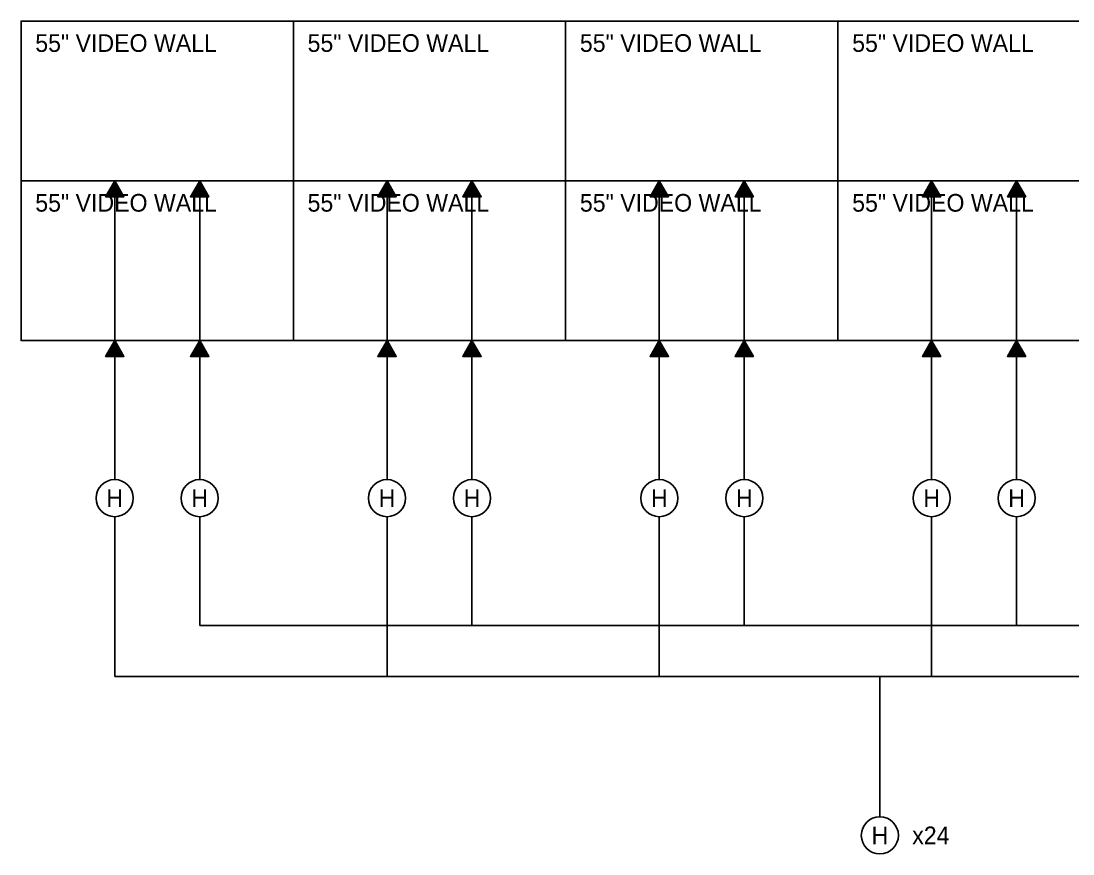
# Model space of a CAD drawing. Header units: millimetres. Extents: x 14417 to 125410, y 885 to 33253.
# Drawn here: x 103090 to 107555, y 10117 to 13650 of the extents above; entities that cross this region are included whole.
import ezdxf
from ezdxf.enums import TextEntityAlignment as Align

# ---------------------------------------------------------------- set-up
doc = ezdxf.new("R2010")
doc.units = ezdxf.units.MM
doc.header["$LTSCALE"] = 300
for name, color, linetype in [('-----20 General Symbol', 3, 'Continuous'), ('-----30 Text', 2, 'Continuous'), ('6', 6, 'Continuous')]:
    doc.layers.add(name, color=color, linetype=linetype)
doc.styles.add('ELEC', font='')
doc.styles.get('ELEC').set_extended_font_data('Dotum')

msp = doc.modelspace()

# ---------------------------------------------------------------- hatches: boundary and pattern name
at = {"layer": '6', "linetype": 'ByBlock'}
h = msp.add_hatch(dxfattribs=at)
h.set_pattern_fill('ANSI31', color=256, scale=0.175634)
h.set_pattern_definition([(45, (-3865.7482, 71525.6684), (-0.3943093963, 0.3943093963), [])])
h.paths.add_polyline_path([(103487.428, 12972.473), (103526.408, 12904.958), (103448.448, 12904.958)])
h = msp.add_hatch(dxfattribs=at)
h.set_pattern_fill('ANSI31', color=256, scale=0.175634)
h.set_pattern_definition([(45, (-3505.0322, 71525.6684), (-0.3943093963, 0.3943093963), [])])
h.paths.add_polyline_path([(103848.144, 12972.473), (103887.124, 12904.958), (103809.164, 12904.958)])
h = msp.add_hatch(dxfattribs=at)
h.set_pattern_fill('ANSI31', color=256, scale=0.175634)
h.set_pattern_definition([(45, (-2709.87495, 71525.6684), (-0.3943093963, 0.3943093963), [])])
h.paths.add_polyline_path([(104643.302, 12972.473), (104682.281, 12904.958), (104604.322, 12904.958)])
h = msp.add_hatch(dxfattribs=at)
h.set_pattern_fill('ANSI31', color=256, scale=0.175634)
h.set_pattern_definition([(45, (-2349.15896, 71525.6684), (-0.3943093963, 0.3943093963), [])])
h.paths.add_polyline_path([(105004.017, 12972.473), (105042.997, 12904.958), (104965.038, 12904.958)])
h = msp.add_hatch(dxfattribs=at)
h.set_pattern_fill('ANSI31', color=256, scale=0.175634)
h.set_pattern_definition([(45, (-1554.0017, 71525.6684), (-0.3943093963, 0.3943093963), [])])
h.paths.add_polyline_path([(105799.175, 12972.473), (105838.155, 12904.958), (105760.195, 12904.958)])
h = msp.add_hatch(dxfattribs=at)
h.set_pattern_fill('ANSI31', color=256, scale=0.175634)
h.set_pattern_definition([(45, (-1193.2857, 71525.6684), (-0.3943093963, 0.3943093963), [])])
h.paths.add_polyline_path([(106159.891, 12972.473), (106198.871, 12904.958), (106120.911, 12904.958)])
h = msp.add_hatch(dxfattribs=at)
h.set_pattern_fill('ANSI31', color=256, scale=0.175634)
h.set_pattern_definition([(45, (-398.12847, 71525.6684), (-0.3943093963, 0.3943093963), [])])
h.paths.add_polyline_path([(106955.048, 12972.473), (106994.028, 12904.958), (106916.068, 12904.958)])
h = msp.add_hatch(dxfattribs=at)
h.set_pattern_fill('ANSI31', color=256, scale=0.175634)
h.set_pattern_definition([(45, (-37.4125, 71525.6684), (-0.3943093963, 0.3943093963), [])])
h.paths.add_polyline_path([(107315.764, 12972.473), (107354.744, 12904.958), (107276.784, 12904.958)])
h = msp.add_hatch(dxfattribs=at)
h.set_pattern_fill('ANSI31', color=256, scale=0.175634)
h.set_pattern_definition([(45, (-3865.7482, 70847.9331), (-0.3943093963, 0.3943093963), [])])
h.paths.add_polyline_path([(103487.428, 12294.738), (103526.408, 12227.223), (103448.448, 12227.223)])
h = msp.add_hatch(dxfattribs=at)
h.set_pattern_fill('ANSI31', color=256, scale=0.175634)
h.set_pattern_definition([(45, (-3505.0322, 70847.9331), (-0.3943093963, 0.3943093963), [])])
h.paths.add_polyline_path([(103848.144, 12294.738), (103887.124, 12227.223), (103809.164, 12227.223)])
h = msp.add_hatch(dxfattribs=at)
h.set_pattern_fill('ANSI31', color=256, scale=0.175634)
h.set_pattern_definition([(45, (-2709.87495, 70847.9331), (-0.3943093963, 0.3943093963), [])])
h.paths.add_polyline_path([(104643.302, 12294.738), (104682.281, 12227.223), (104604.322, 12227.223)])
h = msp.add_hatch(dxfattribs=at)
h.set_pattern_fill('ANSI31', color=256, scale=0.175634)
h.set_pattern_definition([(45, (-2349.15896, 70847.9331), (-0.3943093963, 0.3943093963), [])])
h.paths.add_polyline_path([(105004.017, 12294.738), (105042.997, 12227.223), (104965.038, 12227.223)])
h = msp.add_hatch(dxfattribs=at)
h.set_pattern_fill('ANSI31', color=256, scale=0.175634)
h.set_pattern_definition([(45, (-1554.0017, 70847.9331), (-0.3943093963, 0.3943093963), [])])
h.paths.add_polyline_path([(105799.175, 12294.738), (105838.155, 12227.223), (105760.195, 12227.223)])
h = msp.add_hatch(dxfattribs=at)
h.set_pattern_fill('ANSI31', color=256, scale=0.175634)
h.set_pattern_definition([(45, (-1193.2857, 70847.9331), (-0.3943093963, 0.3943093963), [])])
h.paths.add_polyline_path([(106159.891, 12294.738), (106198.871, 12227.223), (106120.911, 12227.223)])
h = msp.add_hatch(dxfattribs=at)
h.set_pattern_fill('ANSI31', color=256, scale=0.175634)
h.set_pattern_definition([(45, (-398.12847, 70847.9331), (-0.3943093963, 0.3943093963), [])])
h.paths.add_polyline_path([(106955.048, 12294.738), (106994.028, 12227.223), (106916.068, 12227.223)])
h = msp.add_hatch(dxfattribs=at)
h.set_pattern_fill('ANSI31', color=256, scale=0.175634)
h.set_pattern_definition([(45, (-37.4125, 70847.9331), (-0.3943093963, 0.3943093963), [])])
h.paths.add_polyline_path([(107315.764, 12294.738), (107354.744, 12227.223), (107276.784, 12227.223)])

# ---------------------------------------------------------------- linework, layer by layer
at = {"layer": '-----20 General Symbol'}
for points in [[(103089.85, 12972.473), (104245.723, 12972.473), (104245.723, 13650.209), (103089.85, 13650.209)], [(104245.723, 12972.473), (103089.85, 12972.473), (103089.85, 13650.209), (104245.723, 13650.209)], [(104245.723, 12972.473), (105401.596, 12972.473), (105401.596, 13650.209), (104245.723, 13650.209)], [(105401.596, 12972.473), (104245.723, 12972.473), (104245.723, 13650.209), (105401.596, 13650.209)], [(105401.596, 12972.473), (106557.469, 12972.473), (106557.469, 13650.209), (105401.596, 13650.209)], [(106557.469, 12972.473), (105401.596, 12972.473), (105401.596, 13650.209), (106557.469, 13650.209)], [(106557.469, 12972.473), (107713.343, 12972.473), (107713.343, 13650.209), (106557.469, 13650.209)], [(107713.343, 12972.473), (106557.469, 12972.473), (106557.469, 13650.209), (107713.343, 13650.209)], [(103089.85, 12294.738), (104245.723, 12294.738), (104245.723, 12972.473), (103089.85, 12972.473)], [(104245.723, 12294.738), (103089.85, 12294.738), (103089.85, 12972.473), (104245.723, 12972.473)], [(104245.723, 12294.738), (105401.596, 12294.738), (105401.596, 12972.473), (104245.723, 12972.473)], [(105401.596, 12294.738), (104245.723, 12294.738), (104245.723, 12972.473), (105401.596, 12972.473)], [(105401.596, 12294.738), (106557.469, 12294.738), (106557.469, 12972.473), (105401.596, 12972.473)], [(106557.469, 12294.738), (105401.596, 12294.738), (105401.596, 12972.473), (106557.469, 12972.473)], [(106557.469, 12294.738), (107713.343, 12294.738), (107713.343, 12972.473), (106557.469, 12972.473)], [(107713.343, 12294.738), (106557.469, 12294.738), (106557.469, 12972.473), (107713.343, 12972.473)]]:
    msp.add_lwpolyline(points, close=True, dxfattribs=at)
at = {"layer": '6', "linetype": 'ByBlock'}
for p, q in [((103487.428, 12904.958), (103487.428, 11705.005)), ((103848.144, 12904.958), (103848.144, 11705.005)), ((104643.302, 12904.958), (104643.302, 11705.005)), ((105004.017, 12904.958), (105004.017, 11705.005)), ((105799.175, 12904.958), (105799.175, 11705.005)), ((106159.891, 12904.958), (106159.891, 11705.005)), ((106955.048, 12904.958), (106955.048, 11705.005)), ((107315.764, 12904.958), (107315.764, 11705.005)), ((103487.428, 11547.477), (103487.428, 10869.212)), ((103848.144, 11547.477), (103848.144, 11085.89)), ((104643.302, 11547.477), (104643.302, 10869.212)), ((105004.017, 11547.477), (105004.017, 11085.89)), ((105799.175, 11547.477), (105799.175, 10869.212)), ((106159.891, 11547.477), (106159.891, 11085.89)), ((106955.048, 11547.477), (106955.048, 10869.212)), ((107315.764, 11547.477), (107315.764, 11085.89)), ((103848.144, 11085.89), (116562.75, 11085.89)), ((106735.382, 10869.212), (106735.382, 10274.306))]:
    msp.add_line(p, q, dxfattribs=at)
for points in [[(103487.428, 12972.473), (103526.408, 12904.958), (103448.448, 12904.958)], [(103848.144, 12972.473), (103887.124, 12904.958), (103809.164, 12904.958)], [(104643.302, 12972.473), (104682.281, 12904.958), (104604.322, 12904.958)], [(105004.017, 12972.473), (105042.997, 12904.958), (104965.038, 12904.958)], [(105799.175, 12972.473), (105838.155, 12904.958), (105760.195, 12904.958)], [(106159.891, 12972.473), (106198.871, 12904.958), (106120.911, 12904.958)], [(106955.048, 12972.473), (106994.028, 12904.958), (106916.068, 12904.958)], [(107315.764, 12972.473), (107354.744, 12904.958), (107276.784, 12904.958)], [(103487.428, 12294.738), (103526.408, 12227.223), (103448.448, 12227.223)], [(103848.144, 12294.738), (103887.124, 12227.223), (103809.164, 12227.223)], [(104643.302, 12294.738), (104682.281, 12227.223), (104604.322, 12227.223)], [(105004.017, 12294.738), (105042.997, 12227.223), (104965.038, 12227.223)], [(105799.175, 12294.738), (105838.155, 12227.223), (105760.195, 12227.223)], [(106159.891, 12294.738), (106198.871, 12227.223), (106120.911, 12227.223)], [(106955.048, 12294.738), (106994.028, 12227.223), (106916.068, 12227.223)], [(107315.764, 12294.738), (107354.744, 12227.223), (107276.784, 12227.223)]]:
    msp.add_lwpolyline(points, close=True, dxfattribs=at)
msp.add_lwpolyline([(103487.428, 10869.212), (116202.034, 10869.212)], dxfattribs=at)
for centre in [(103487.428, 11626.241), (103848.144, 11626.241), (104643.302, 11626.241), (105004.017, 11626.241), (105799.175, 11626.241), (106159.891, 11626.241), (106955.048, 11626.241), (107315.764, 11626.241)]:
    msp.add_circle(centre, 78.764, dxfattribs=at)
at = {"layer": '6', "ltscale": 0.5}
msp.add_circle((106735.382, 10195.542), 78.764, dxfattribs=at)

# ---------------------------------------------------------------- texts
at = {"layer": '-----20 General Symbol', "style": 'ELEC'}
for p in [(103150.207, 13556.895), (104306.08, 13556.895), (105461.954, 13556.895), (106617.827, 13556.895), (103150.207, 12879.159), (104306.08, 12879.159), (105461.954, 12879.159), (106617.827, 12879.159)]:
    msp.add_text('55" VIDEO WALL', height=75, dxfattribs=at).set_placement(p, align=Align.MIDDLE_LEFT)
at = {"layer": '-----30 Text', "linetype": 'ByBlock', "style": 'ELEC'}
for p in [(103487.428, 11626.241), (103848.144, 11626.241), (104643.302, 11626.241), (105004.017, 11626.241), (105799.175, 11626.241), (106159.891, 11626.241), (106955.048, 11626.241), (107315.764, 11626.241)]:
    msp.add_text('H', height=75, dxfattribs=at).set_placement(p, align=Align.MIDDLE_CENTER)
at = {"layer": '-----30 Text', "ltscale": 0.5, "style": 'ELEC'}
msp.add_text('H', height=75, dxfattribs=at).set_placement((106735.382, 10195.542), align=Align.MIDDLE_CENTER)
msp.add_text('x24', height=75, dxfattribs=at).set_placement((106872.756, 10195.542), align=Align.MIDDLE_LEFT)

doc.saveas('drawing.dxf')
